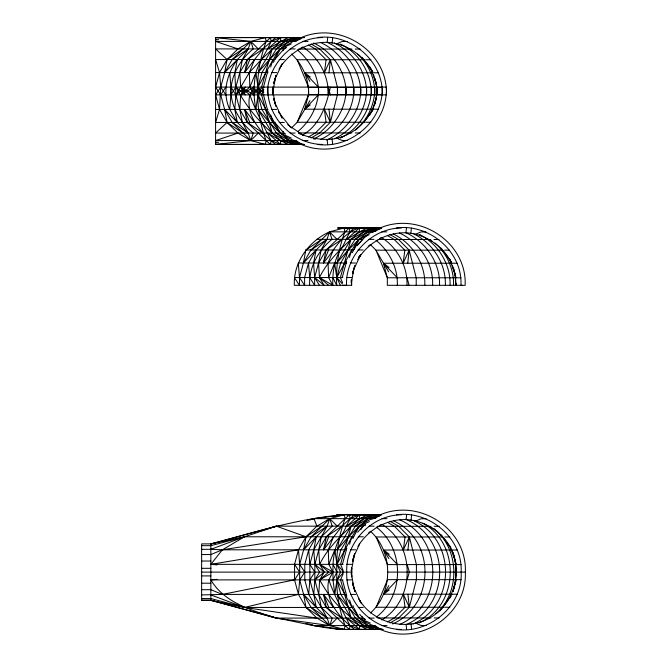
<?xml version="1.0" encoding="UTF-8"?>
<svg xmlns="http://www.w3.org/2000/svg" width="667" height="667" viewBox="0 0 667 667"><rect width="100%" height="100%" fill="white"/><g stroke="black" fill="none" stroke-linecap="round" stroke-linejoin="round"><path stroke-width="1" d="M303.952 144.447L215.583 144.414L215.599 37.577L250.817 41.412L248.199 48.916L242.388 59.546L239.803 72.578L240.712 87.11L249.833 94.881C255.511 110.822 263.457 125.596 271.077 140.579L270.485 144.447L266.1 140.579C259.755 123.57 256.878 105.319 257.996 87.11C257.212 71.552 261.014 55.978 266.116 41.412L265.374 37.544L250.817 41.412L237.961 48.916L215.599 41.412L215.599 37.577L303.969 37.544M278.206 144.447L304.294 144.414L215.583 144.414L215.583 140.579L237.944 133.075L250.8 140.579L265.358 144.447L266.1 140.579L247.349 122.453L239.787 109.421L235.86 94.881L234.834 72.578L237.327 59.546L248.199 48.916L232.208 59.546L224.654 72.578L220.727 87.11L219.518 109.421L215.583 122.453L274.737 122.453L283.967 133.075L285.676 134.075M272.786 92.938L272.795 87.11L272.461 92.421M306.953 520.527L313.965 518.651L344.322 514.782L329.765 518.651L327.147 526.155L316.275 536.785L313.782 549.808L314.824 564.349L314.824 579.89L318.751 594.422L326.305 607.454L345.064 625.588L344.322 629.456L329.765 625.588L316.908 618.084L244.481 607.454L210.847 600.35L201.634 600.35L201.634 543.888L210.847 543.888C254.761 532.233 298.824 518.226 344.322 514.782L345.064 518.651L326.305 536.785L323.595 549.808L342.021 526.155L350.042 518.651L349.441 514.782L345.064 518.651C338.703 535.659 335.876 553.918 336.927 572.119C335.876 590.32 338.703 608.579 345.064 625.588L349.441 629.456L350.042 625.588C342.413 610.597 334.467 595.831 328.789 579.89L332.991 572.119C332.608 559.913 334.35 547.607 340.278 536.785C346.198 530.098 346.99 519.885 354.561 514.782M351.751 576.972L351.751 568.234M215.583 144.414L250.8 140.579L248.182 133.075L237.31 122.453L229.748 109.421L230.89 94.881L235.86 87.11L239.803 72.578L247.357 59.546L270.502 37.544L271.094 41.412C266.775 52.201 259.238 61.314 255.886 72.578C253.527 84.792 253.485 97.207 255.87 109.421L257.979 94.881L257.962 87.11L254.044 94.881L240.712 87.11L249.316 72.578L254.536 59.546L263.073 48.916L275.613 37.544M322.578 144.447C292.93 144.38 266.358 116.825 267.817 87.11C271.477 60.43 295.356 37.669 322.595 37.544M263.607 94.872L272.811 94.881L272.82 89.053M308.571 94.881C309.163 79.773 302.676 64.274 291.546 54.044M318.543 94.881C319.393 77.522 310.388 60.764 297.265 49.775M328.231 94.881C328.981 76.055 318.601 57.079 302.768 47.049M332.816 277.547L336.735 285.318C335.684 267.108 338.511 248.858 344.872 231.849L344.13 227.981L329.573 231.849L326.955 239.353L321.144 249.983L318.559 263.006L319.468 277.547L332.8 285.318C332.416 273.111 334.159 260.805 340.087 249.983C346.006 243.297 346.798 233.083 354.369 227.981M337.452 94.881L337.469 87.352L330.39 59.738L319.768 49.066L311.08 44.022M346.048 94.881C346.932 73.212 333.192 52.093 313.64 43.022M401.351 227.981C371.677 228.047 345.173 255.603 346.557 285.318L342.363 285.309M401.542 514.782C371.869 514.857 345.364 542.404 346.748 572.119C345.364 601.834 371.869 629.381 401.542 629.456M351.226 280.007L351.567 285.318L351.551 279.49L351.567 285.318L294.339 285.318C293.255 262.281 308.921 240.995 329.573 231.849L373.778 231.849M353.869 94.881C354.794 72.811 340.512 51.559 320.594 42.513M360.755 94.881C361.689 72.811 347.407 51.559 327.48 42.513M366.608 94.881C367.492 73.212 353.743 52.093 334.2 43.022M371.302 94.881C372.061 74.729 360.23 54.386 342.371 45.031M374.762 94.881C375.354 79.773 368.868 64.274 357.737 54.044M373.587 74.737L376.938 87.352L376.922 94.881L273.445 94.881M376.463 84.442L374.921 78.614L376.188 83.308L377.222 94.881L382.208 94.881C383.917 61.072 350.525 33.042 317.592 37.544M370.493 612.956C393.413 592.254 393.413 551.984 370.493 531.282M397.299 285.318C398.149 267.959 389.144 251.192 376.021 240.212M376.213 527.013C404.652 548.607 404.652 595.631 376.213 617.225M406.978 285.318C407.737 266.483 397.357 247.515 381.524 237.485M381.716 524.287C415.666 544.439 415.666 599.8 381.716 619.951M416.208 285.318L416.225 277.78L409.146 250.167L398.524 239.495L389.836 234.459M424.804 285.318C425.646 264.032 412.414 243.071 393.263 233.959M432.616 285.318C433.55 263.248 419.268 241.988 399.341 232.95M439.511 285.318C440.487 262.84 425.663 241.479 405.369 232.441M445.356 285.318C446.206 264.032 432.975 243.071 413.823 233.959M450.058 285.318C450.867 264.424 438.127 243.63 419.385 234.459M453.518 285.318C454.177 269.476 446.948 253.485 435.076 243.055M455.678 285.318L455.694 277.78L452.343 265.166M455.986 283.433L455.978 285.318L454.944 273.745L453.41 268.009L455.219 274.871M452.276 551C456.92 563.923 457.512 578.297 452.793 591.296M456.503 285.318L456.511 283.433M456.178 568.351L456.178 574.946M396.348 227.981C429.273 223.47 462.665 251.501 460.964 285.318L465.157 285.326C467.058 242.338 419.31 211.206 380.182 227.939M396.54 514.782C429.473 510.28 462.865 538.302 461.155 572.119C462.865 605.928 429.473 633.958 396.54 629.456M380.373 629.498C419.501 646.231 467.25 615.091 465.349 572.111C467.233 529.131 419.493 498.007 380.373 514.741M237.961 48.916L227.088 59.546L219.526 72.578L215.599 87.11L220.727 94.881L224.637 109.421L232.191 122.453L248.182 133.075L242.371 122.453L239.787 109.421L240.704 94.881L254.027 87.11L254.044 94.881L249.85 87.11L249.316 72.578L261.331 59.546L280.599 41.412L280.674 37.544L271.094 41.412M342.838 277.547L294.355 277.547L299.483 285.318L299.483 277.547L303.41 263.006L310.964 249.983L326.955 239.353L316.083 249.983L313.582 263.006L314.632 277.547L324.12 285.318L319.468 277.547C328.464 259.029 344.439 245.514 359.355 231.849L359.43 227.981C342.179 232.616 334.275 250.5 323.395 263.006L326.113 249.983L349.25 227.981L349.85 231.849M337.185 618.084L329.765 625.588L327.147 618.084L321.336 607.454L318.751 594.422L319.66 579.89L324.32 572.119L319.66 564.349C328.656 545.831 344.631 532.324 359.546 518.651L359.621 514.782L350.042 518.651M328.789 579.89C324.129 600.634 339.52 617.542 354.561 629.456M272.745 88.936L272.811 94.881M351.501 279.365L351.359 283.008L353.71 269.518L360.814 254.427M351.626 567.992L351.467 576.421M316.908 618.084L306.036 607.454L298.474 594.422L299.675 579.89L304.786 572.119L299.675 564.349L303.602 549.808L311.155 536.785L327.147 526.155L321.336 536.785L318.751 549.808L314.824 564.349L319.643 572.119L314.824 579.89L313.782 594.422L316.275 607.454L327.147 618.084L311.155 607.454L303.602 594.422L299.675 579.89L299.675 564.349L298.474 549.808L306.036 536.785L316.908 526.155L329.765 518.651L337.185 526.155M329.765 625.588L322.028 618.084L306.036 607.454L303.602 594.422L316.275 607.454L308.713 594.422L309.847 579.89L309.847 564.349L308.713 549.808L316.275 536.785L303.602 549.808L306.036 536.785L322.028 526.155L329.765 518.651L332.208 526.155L321.336 536.785L313.782 549.808L309.847 564.349L314.824 572.119L309.847 579.89L313.782 594.422L321.336 607.454L332.208 618.084L329.765 625.588L276.313 618.084L210.847 600.35L210.847 543.888L244.481 536.785L276.313 526.155L362.931 526.155L365.616 524.904M279.006 69.201C289.044 52.518 307.604 41.754 327.189 42.363L327.672 37.577M332.091 43.213L332.658 37.577M357.762 259.63C367.8 242.946 386.36 232.191 405.945 232.791L406.428 228.014M410.839 233.642L411.414 228.014M357.954 546.44C367.992 529.756 386.552 518.993 406.136 519.593L406.62 514.816M411.039 520.452L411.606 514.816M328.989 72.795L330.39 59.738L324.37 72.795L326.096 59.738L315.466 49.066L308.521 45.031M407.745 263.232L409.146 250.167L403.126 263.232L404.852 250.167L394.222 239.495L387.277 235.468M407.937 550.033L409.338 536.977L398.716 526.305L390.028 521.26M328.789 564.349L334.826 549.808L336.943 564.349L340.554 572.119L336.943 579.89L334.826 594.422L333.008 579.89L332.991 572.119L328.789 564.349L328.264 549.808L333.483 536.785M275.971 75.363L272.603 92.58L272.478 89.578M354.661 553.535L351.551 569.818L351.467 567.817M258.237 48.916L250.817 41.412L243.088 48.916L227.088 59.546L224.654 72.578L237.327 59.546C226.93 74.054 221.878 92.538 229.748 109.421M336.993 239.353L329.573 231.849L321.836 239.353L305.845 249.983L303.41 263.006L316.083 249.983L308.521 263.006L304.594 277.547L304.594 285.318L299.483 277.547L298.282 263.006L346.765 263.006M254.536 59.546L244.647 72.578L247.357 59.546L263.073 48.916M288.052 144.447L280.59 140.579L272.186 133.075L261.606 94.881L257.996 87.11L261.923 72.578L276.421 48.916L295.156 37.544L285.059 41.412L272.203 48.916L261.622 87.11L257.979 94.881L261.906 109.421L276.405 133.075L285.051 140.579L295.139 144.447L276.405 133.075M340.362 285.318L336.752 277.547L340.679 263.006L348.241 249.983L355.178 239.353L373.912 227.981L363.815 231.849L350.959 239.353L340.378 277.547L342.555 282.725M343.146 571.344L336.943 564.349L340.87 549.808L355.369 526.155L374.104 514.782L364.007 518.651L351.15 526.155L340.57 564.349L343.113 570.393M376.597 97.065L374.379 105.378L376.455 97.557M455.978 580.457L453.085 591.337M318.526 87.11C319.326 104.085 310.797 120.677 297.957 131.507M330.382 87.11C326.355 105.369 319.96 125.037 302.751 134.951M373.053 109.205L376.405 96.582M317.575 144.447C350.508 148.958 383.9 120.927 382.191 87.11L377.205 87.11C377.614 109.605 361.906 130.407 340.662 137.285C326.597 141.754 312.106 138.628 298.833 133.5M453.093 591.296L455.928 580.615M274.954 79.09L273.887 83.1L274.954 79.09L282.058 63.999M353.902 556.328L352.568 561.339L353.902 556.328L359.663 543.905M263.623 86.552L267.842 70.944M273.854 83.233L275.946 75.479M308.521 263.006L309.655 277.547L314.632 285.318L314.632 277.547L318.559 263.006L326.113 249.983L341.829 239.353M342.379 276.988L346.598 261.381M352.601 273.67L354.702 265.916M201.634 598.566L210.847 598.566L244.481 607.454L298.474 594.422L294.547 579.89L294.547 564.349L298.474 549.808L210.847 564.349L222.353 549.808L244.481 536.785L353.693 536.785L359.305 526.155L368.226 518.651L378.564 514.782M308.713 549.808L304.786 564.349L304.786 579.89L308.713 594.422M342.571 563.79L346.79 548.182M352.535 561.439L354.369 554.661M353.96 268.593L354.727 265.8M407.187 579.648L409.338 572.119L407.187 564.59M232.191 122.453L250.8 140.579L253.243 133.075C239.528 122.078 229.965 104.977 230.89 87.11M270.669 66.992C274.279 53.052 285.401 40.895 299.616 37.544M349.416 257.42C353.026 243.48 364.157 231.332 378.372 227.981M349.616 544.23C352.451 531.082 363.09 520.769 376.046 517.617M351.042 574.062L351.734 572.119L351.042 570.177M244.647 72.578L249.783 59.546M323.395 263.006L328.539 249.983M323.595 549.808L328.731 536.785M333.292 249.983L328.072 263.006L328.598 277.547L332.8 285.318M328.598 277.547L334.634 263.006L336.752 277.547L342.263 283.758M261.606 94.881L263.782 89.703M343.113 573.845L340.57 579.89L351.15 618.084L359.546 625.588L367.017 629.456M273.478 62.339L274.329 60.48M352.234 252.768L359.113 239.353L371.969 231.849L375.855 230.815M352.851 538.644L353.693 536.785M333.008 579.89L336.927 572.119L333.008 564.349M263.515 93.33L257.996 87.11L273.111 59.546M336.752 277.547L351.859 249.983M336.943 564.349L352.051 536.785M280.715 66.667L282.108 64.007M359.471 257.103L360.864 254.435M225.838 94.881L220.727 87.11L219.526 72.578L215.599 59.546L274.746 59.546L280.357 48.916L293.213 41.412L298.066 40.128M254.027 87.11L249.833 94.881C245.164 115.633 260.555 132.541 275.596 144.447M369.551 115.291L372.553 110.072M449.516 598.557L451.017 595.948M282.958 50.692L283.984 48.916L286.552 47.415M360.889 529.698L362.931 526.155L365.499 524.654M309.872 100.642L297.199 122.261L291.529 127.956M388.836 585.643L383.658 594.205L452.018 594.205M240.687 87.11L235.86 94.881L234.817 109.421L237.31 122.453L224.637 109.421L227.072 122.453L237.944 133.075M272.203 48.916L257.987 72.578L269.485 59.546L280.357 48.916L291.346 43.914M350.959 239.353L336.743 263.006L348.241 249.983L359.113 239.353L369.185 234.767M351.15 526.155L336.935 549.808L348.432 536.785L359.305 526.155L369.376 521.569M243.071 133.075L227.072 122.453L219.518 109.421L215.583 94.881L220.71 87.11M220.71 94.881L225.821 87.11M363.59 122.745L372.786 109.997M451.167 595.798L439.978 610.88M368.251 246.598L369.51 244.989M368.442 533.4L369.701 531.791M371.469 111.539L372.728 109.98M274.746 59.546L283.984 48.916L285.776 48.082M354.827 248.458L353.502 249.983L305.845 249.983M357.462 245.423L362.74 239.353L316.717 239.353M357.654 532.224L362.931 526.155M299.6 144.447C276.396 138.844 268.776 113.182 257.979 94.881L263.498 88.669M355.369 618.084L374.104 629.456L364.007 625.588L355.369 618.084L340.87 594.422L336.943 579.89L343.146 572.895M318.543 94.647L304.702 109.205L372.336 109.205M397.507 579.648L383.658 594.205L389.228 589.962M250.8 140.579L258.221 133.075M355.594 130.09C367.809 119.535 375.446 103.327 374.746 87.11M435.976 613.665C460.789 592.046 459.446 548.933 433.85 528.439M354.711 247.399L366.166 235.985M232.208 59.546L243.088 48.916M310.964 249.983L321.836 239.353M311.155 536.785L322.028 526.155M227.072 122.453L215.583 133.075L283.967 133.075L282.941 131.307M276.421 48.916L285.059 41.412M355.178 239.353L363.815 231.849M355.369 526.155L364.007 518.651M364.007 625.588C344.914 615.674 329.857 598.633 319.66 579.89L328.781 572.119L319.66 564.349L318.751 549.808L326.305 536.785L342.021 526.155M340.604 137.877L342.196 136.577M419.568 622.886L421.16 621.577M314.824 579.89L324.32 572.119L314.824 564.349M280.674 37.544L267.742 48.916L288.069 37.544M359.43 227.981L346.498 239.353L366.825 227.981M359.621 514.782L346.69 526.155L367.017 514.782M310.272 104.952L304.702 109.205L308.571 94.647L308.554 87.11M300.7 48.291L302.384 47.215M379.448 238.719L381.14 237.644M379.648 525.521L381.332 524.454M319.66 579.89L332.991 572.119L319.66 564.349M308.504 136.96L315.449 132.933L326.08 122.261L324.362 109.205L330.382 122.261L319.751 132.933L311.064 137.969M313.623 138.978C333.175 129.907 346.915 108.788 346.031 87.11M320.577 139.478C340.503 130.44 354.777 109.18 353.852 87.11M326.597 139.987C346.89 130.957 361.714 109.588 360.739 87.11M335.051 138.478C354.202 129.365 367.434 108.396 366.592 87.11M340.612 137.969C359.355 128.798 372.094 108.012 371.286 87.11M387.469 621.969L394.414 617.934L405.044 607.262L403.318 594.205L409.338 607.262L398.716 617.934L390.028 622.978M392.588 623.978C435.301 605.202 435.96 540.17 393.455 520.76M399.533 624.487C443.855 605.528 443.855 538.711 399.533 519.751M406.428 624.487C451.234 605.244 450.525 537.869 405.561 519.243M413.148 623.978C455.861 605.202 456.511 540.17 414.015 520.76M421.319 621.969C459.096 603.076 460.105 543.48 423.053 523.278M335.142 516.116C342.705 513.673 351.642 514.824 359.563 515.341M335.092 516.058L337.961 514.816L381.307 514.816L355.911 514.782L357.62 514.816M336.385 43.964L342.213 41.504L347.199 41.504M415.141 234.392L420.969 231.941L425.946 231.941M415.333 521.202L421.16 518.743L426.146 518.743M335.051 515.899L337.961 514.816L333.959 515.924M201.634 549.308L210.847 549.308L244.481 536.785L210.847 545.673L201.634 545.673M334.025 516.083L337.961 514.816M298.049 39.82L291.246 41.412L300.934 38.436M376.805 230.257L370.002 231.849L381.624 228.281L368.034 231.849M376.997 517.058L370.193 518.651L379.873 515.674M259.455 531.324L262.431 530.415M264.415 529.806L276.313 526.155L306.036 536.785L222.353 549.808L210.847 549.308M309.997 519.868L313.965 518.651L373.97 518.651M210.847 544.072L276.313 526.155M280.599 41.412L295.156 37.544M301.426 37.502C340.554 20.769 388.302 51.909 386.401 94.889L382.208 94.881M289.278 41.412L300.925 38.319M291.246 41.412L300.95 38.836M347.982 228.498L349.925 227.981L337.769 228.014L381.682 228.014M365.166 228.498L367.108 227.981M370.619 228.498L372.561 227.981M359.355 231.849L373.912 227.981M375.846 228.498L377.789 227.981M370.002 231.849L378.731 229.531M348.174 515.299L350.117 514.782L347.941 514.816L349.875 515.341M365.358 515.299L367.3 514.782M370.81 515.299L372.753 514.782M359.546 518.651L374.104 514.782M376.038 515.299L377.981 514.782M368.226 518.651L379.873 515.558M370.193 518.651L378.931 516.333M296.248 40.77L293.213 41.412L296.281 40.862M376.013 230.99L371.969 231.849L375.037 231.299M376.205 517.792L372.161 518.651L375.229 518.101M358.521 598.641C372.986 623.545 407.787 632.199 432.049 616.525C452.951 603.343 461.18 575.863 453.085 552.901M305.953 623.445L313.965 625.588L344.322 629.456C321.327 628.673 298.924 621.861 276.313 618.084C252.284 610.405 224.537 603.16 210.847 579.89L217.017 579.348M296.482 144.414L258.996 144.414L265.358 144.447M201.634 594.931L222.353 594.422L346.14 594.422M366.85 629.423L337.961 629.423L334.959 628.589M265.374 37.544L259.013 37.577L271.169 37.544M268.993 37.577L296.498 37.577M337.769 228.014L344.13 227.981M293.788 144.447L303.343 144.422M361.664 629.456L382.308 629.423M263.59 87.127L272.828 87.11M382.191 87.11L386.385 87.102C388.286 130.09 340.537 161.222 301.409 144.497M342.555 572.128L351.759 572.119M465.349 572.111L387.51 572.119M357.17 629.456L382.983 629.448M375.363 629.456L382.433 629.448M215.599 37.577L303.335 37.577M215.599 39.678L218.668 39.678M215.599 41.412L295.931 41.412M303.035 41.412L308.046 41.412M283.984 48.916L215.599 48.916L227.088 59.546M290.178 48.916L295.181 48.916M298.491 49.066L351.909 49.066M355.244 49.066L360.222 49.066M279.306 59.546L284.309 59.546M364.849 59.738L297.215 59.738L308.579 87.352L376.938 87.352M365.866 59.738L370.852 59.738M215.599 72.578L268.009 72.578M271.752 72.578L276.755 72.578M372.353 72.795L304.719 72.795L309.888 81.357M373.37 72.795L378.356 72.795M215.566 87.11L264.082 87.11M273.428 87.11L376.905 87.11L376.922 94.647L308.571 94.647L297.199 122.261L364.832 122.261M377.239 87.352L382.224 87.352M377.222 94.647L382.208 94.647M215.583 94.881L264.065 94.881M373.353 109.205L378.339 109.205M215.583 109.421L268.001 109.421M271.736 109.421L276.738 109.421M365.849 122.261L370.835 122.261M279.29 122.453L284.292 122.453M298.474 132.933L351.893 132.933M355.228 132.933L360.205 132.933M290.162 133.075L295.164 133.075M347.182 140.487L342.196 140.487L336.368 138.036M215.583 140.579L295.915 140.579M303.018 140.579L308.029 140.579M381.791 231.849L386.793 231.849M368.934 239.353L373.937 239.353M378.214 239.495L429.798 239.495M434 239.495L438.978 239.495M358.062 249.983L363.065 249.983M442.163 250.167L375.963 250.167L370.302 244.481M444.622 250.167L449.608 250.167M350.5 263.006L355.511 263.006M451.826 263.232L383.467 263.232L375.963 250.167L387.335 277.78L387.319 285.318L462.248 285.318M452.126 263.232L457.112 263.232M346.573 277.547L351.576 277.547M455.694 277.78L387.335 277.78L383.467 263.232L389.036 267.475M460.98 277.78L455.995 277.78L455.578 276.171M381.983 518.651L386.985 518.651M369.126 526.155L374.129 526.155M377.439 526.305L429.998 526.305M434.192 526.305L439.169 526.305M358.254 536.785L363.257 536.785M442.354 536.977L376.155 536.977L387.527 564.59L455.886 564.59M444.814 536.977L449.8 536.977M346.14 549.808L222.353 549.808L210.847 554.544L201.634 554.544M350.7 549.808L355.703 549.808M452.018 550.033L383.658 550.033L388.836 558.596M452.318 550.033L457.304 550.033M201.634 561.03L210.847 561.03M343.03 564.349L210.847 564.349L217.017 564.882M346.765 564.349L351.776 564.349M456.186 564.59L461.172 564.59M201.634 568.317L210.847 568.317M201.634 572.119L343.013 572.119M201.634 575.913L210.847 575.913M455.886 579.648L387.527 579.648L376.155 607.262L443.797 607.262M456.186 579.648L461.172 579.648M210.847 579.89L343.03 579.89M346.765 579.89L351.776 579.89M201.634 583.208L210.847 583.208M201.634 589.695L210.847 589.695L222.353 594.422L294.547 579.89L299.675 572.119L294.547 564.349M452.318 594.205L457.304 594.205M350.7 594.422L355.703 594.422M201.634 600.167L210.847 600.167L276.313 618.084L362.931 618.084L364.724 618.918M444.814 607.262L449.8 607.262M358.254 607.454L363.257 607.454M377.439 617.934L430.857 617.934M434.192 617.934L439.169 617.934M369.126 618.084L374.129 618.084M426.146 625.496L421.16 625.496L415.333 623.036M374.879 625.588L313.965 625.588L309.004 624.07M381.983 625.588L386.985 625.588M335.993 628.789L337.961 629.423L382.916 629.456M278.222 37.544L304.31 37.577M215.591 142.321L218.651 142.321M356.978 227.981L381.09 227.989L355.719 227.981L359.371 228.539M357.17 514.782L381.282 514.799M293.805 37.544L304.102 37.56M357.429 228.014L347.74 228.014L349.683 228.539M268.976 144.414L271.152 144.447M347.941 629.423L350.117 629.456M327.189 42.363C346.49 43.338 363.507 55.336 372.795 72.003L362.323 57.687M405.945 232.791C424.846 233.809 441.796 245.264 450.975 261.639M406.136 519.593C425.037 520.61 441.996 532.066 451.167 548.441M297.29 141.321C280.098 137.494 269.31 121.644 257.971 109.421L272.186 133.075L285.051 140.579M376.246 626.321C359.063 622.494 348.274 606.653 336.935 594.422L351.15 618.084M297.24 141.437L293.197 140.579L298.049 141.871M376.205 626.446L372.161 625.588L377.013 626.872M342.238 228.473L340.237 228.014L342.096 228.614M340.428 514.816L342.429 515.274M300.917 143.555L291.229 140.579L298.032 142.171M380.849 628.856L370.193 625.588L376.997 627.18M291.229 140.579L298.991 142.646M289.261 140.579L301.876 143.93M280.59 140.579L280.657 144.447L267.725 133.075L280.59 140.579L295.139 144.447M370.193 625.588L377.956 627.647M336.943 579.89L352.051 607.454L359.305 618.084L368.226 625.588L382.783 629.456M359.546 625.588L359.621 629.456L346.69 618.084L359.546 625.588L374.104 629.456M375.254 228.014L377.188 228.539M372.703 228.014L374.646 228.539M370.952 228.014L372.895 228.539M366.658 228.014L368.593 228.539M375.446 514.816L377.38 515.341M372.895 514.816L374.837 515.341M371.144 514.816L373.086 515.341M366.85 514.816L368.784 515.341M258.462 612.606L263.423 614.132M265.408 614.741L276.313 618.084M210.847 594.931L244.481 607.454L353.693 607.454L352.851 605.594M368.226 625.588L378.564 629.456M337.961 629.423L336.085 628.556M271.077 140.579L280.657 144.447M350.042 625.588L359.621 629.456M313.54 138.419L315.424 139.22M291.329 138.077L280.34 133.075L274.737 122.453M370.293 623.086L359.305 618.084L354.16 608.337M387.469 522.269L394.414 526.305L405.044 536.977L403.318 550.033L409.338 536.977L416.416 564.59L416.416 579.648L409.338 607.262L407.937 594.205M359.63 614.282L362.931 618.084L365.499 619.585M303.218 135.318L287.744 124.704M263.056 133.075L247.349 122.453L244.631 109.421L254.519 122.453M342.021 618.084L326.305 607.454L323.595 594.422L333.483 607.454M310.288 77.038L304.719 72.795L318.559 87.352M389.228 554.277L383.658 550.033L397.507 564.59M340.62 44.114L342.213 45.423M419.376 234.551L420.969 235.851M430.298 239.628L431.857 240.904M430.49 526.43L432.049 527.714M319.468 277.547L328.581 285.318M272.186 133.075C257.195 120.085 245.164 104.586 235.876 87.11L245.373 94.881L240.712 87.11M311.155 607.454L322.028 618.084M397.315 277.78L383.467 263.232L388.644 271.794M278.422 111.956L290.737 127.447M441.079 248.116L451.501 262.448M441.271 534.926L450.425 547.69L455.136 560.547M314.632 277.547L319.451 285.318M275.938 125.029L267.826 111.047L263.607 95.439M361.906 616.308L362.931 618.084M369.568 66.7L372.57 71.928M449.625 258.871L450.625 260.614M449.325 258.871L451.326 262.356M449.516 545.681L450.517 547.424M275.955 106.628L273.87 98.891L274.937 102.91L282.091 117.992M359.663 600.333L361.055 602.993L353.902 587.91L352.56 582.891L354.919 591.637M254.06 87.11L257.979 94.881M280.699 115.324L282.041 118.001M261.622 87.11L263.798 92.296M244.631 109.421L249.766 122.453M323.595 594.422L328.731 607.454M313.965 518.651L316.908 526.155M450.233 260.889L454.944 273.745M371.486 70.452L376.613 84.926M270.652 115.007L273.095 122.453M349.616 600.008L352.051 607.454M329.573 231.849L332.016 239.353C318.301 250.35 308.738 267.45 309.655 285.318M250.817 41.412L253.26 48.916C239.545 59.913 229.982 77.013 230.899 94.881M406.995 277.78L409.146 285.318M328.239 87.352L330.39 94.881M273.837 98.758L275.404 104.577M352.535 582.791L354.894 591.521M342.571 580.448L346.79 596.056M453.093 552.943L455.928 563.615M455.344 561.356L455.978 563.782M274.937 102.91L272.586 89.42L272.728 93.063M353.902 587.91L351.551 574.42L351.626 576.246M257.996 87.11L255.886 72.578L249.85 87.11L240.704 94.881L245.356 87.11L235.86 94.881L230.899 87.11L229.765 72.578M328.973 109.205L330.382 122.261L337.452 94.647L337.435 87.11M411.039 623.787L411.606 629.423M406.136 624.637L406.62 629.423M332.074 138.786L332.641 144.414M327.172 139.636L327.655 144.414M328.214 87.11L328.222 94.647M267.792 87.11L267.809 94.881M351.559 279.49L351.567 285.318M353.71 269.518L352.643 273.537L353.71 269.518M359.513 256.061L358.512 257.796L359.53 256.061"/></g></svg>
